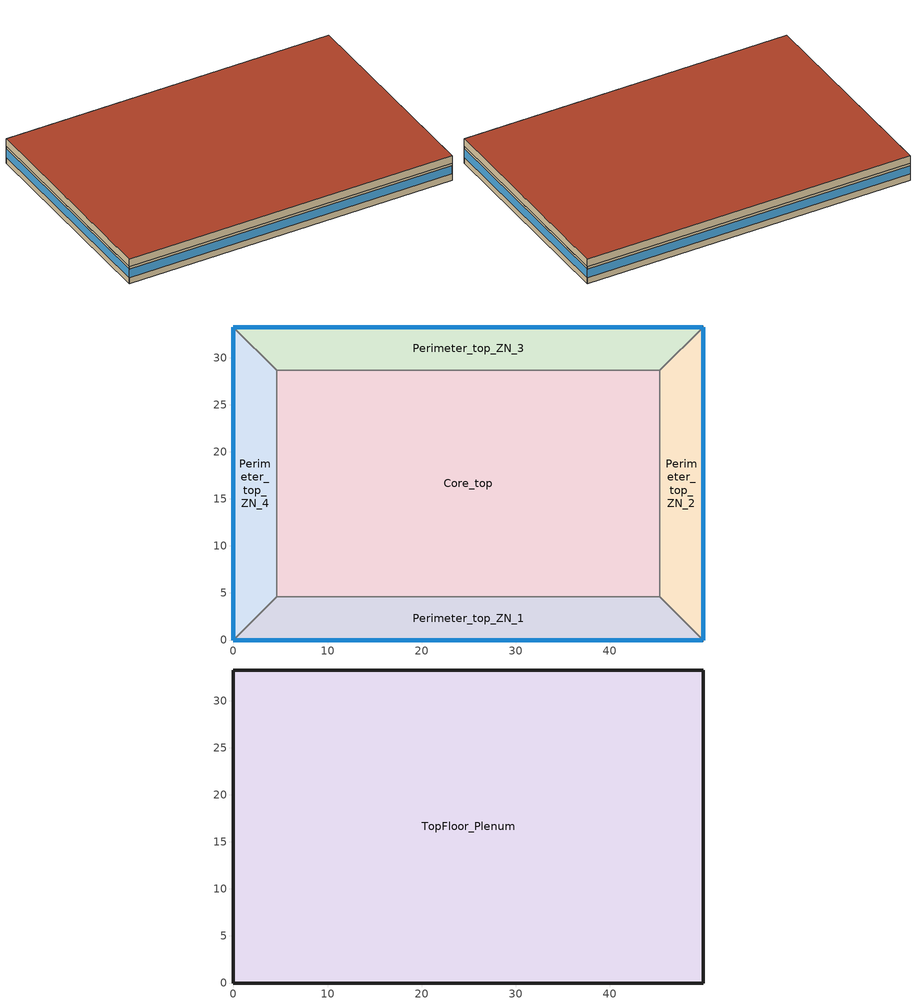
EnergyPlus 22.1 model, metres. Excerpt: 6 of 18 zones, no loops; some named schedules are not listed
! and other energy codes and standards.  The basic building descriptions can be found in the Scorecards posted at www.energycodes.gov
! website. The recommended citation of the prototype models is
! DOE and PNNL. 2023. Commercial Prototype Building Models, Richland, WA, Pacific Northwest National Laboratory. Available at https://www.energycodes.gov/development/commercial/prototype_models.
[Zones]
Perimeter_top_ZN_1
 floor to MidFloor_Plenum (int_slab_floor): 0,0 4.57,4.57 45.34,4.57 49.91,0 z7.92
 wall outside (nonres_ext_wall_top): 0,0 49.91,0 z7.92:10.67
 wall to Perimeter_top_ZN_2 (int_wall): 49.91,0 45.34,4.57 z7.92:10.67
 window (Window_U_0.504_SHGC_South_0.219): 0,0 49.91,0 z8.95:10.25
 ceiling to TopFloor_Plenum (DropCeiling): 0,0 49.91,0 45.34,4.57 4.57,4.57 z10.67
Perimeter_top_ZN_2
 floor to MidFloor_Plenum (int_slab_floor): 49.91,0 45.34,4.57 45.34,28.7 49.91,33.27 z7.92
 wall outside (nonres_ext_wall_top): 49.91,0 49.91,33.27 z7.92:10.67
 wall to Perimeter_top_ZN_3 (int_wall): 49.91,33.27 45.34,28.7 z7.92:10.67
 window (Window_U_0.504_SHGC_East_0.219): 49.91,0 49.91,33.27 z8.95:10.25
 ceiling to TopFloor_Plenum (DropCeiling): 49.91,0 49.91,33.27 45.34,28.7 45.34,4.57 z10.67
Perimeter_top_ZN_3
 floor to MidFloor_Plenum (int_slab_floor): 49.91,33.27 45.34,28.7 4.57,28.7 0,33.27 z7.92
 wall outside (nonres_ext_wall_top): 49.91,33.27 0,33.27 z7.92:10.67
 wall to Perimeter_top_ZN_4 (int_wall): 0,33.27 4.57,28.7 z7.92:10.67
 window (Window_U_0.504_SHGC_North_0.219): 49.91,33.27 0,33.27 z8.95:10.25
 ceiling to TopFloor_Plenum (DropCeiling): 49.91,33.27 0,33.27 4.57,28.7 45.34,28.7 z10.67
Perimeter_top_ZN_4
 floor to MidFloor_Plenum (int_slab_floor): 0,33.27 4.57,28.7 4.57,4.57 0,0 z7.92
 wall outside (nonres_ext_wall_top): 0,33.27 0,0 z7.92:10.67
 wall to Perimeter_top_ZN_1 (int_wall): 0,0 4.57,4.57 z7.92:10.67
 window (Window_U_0.504_SHGC_West_0.219): 0,33.27 0,0 z8.95:10.25
 ceiling to TopFloor_Plenum (DropCeiling): 0,33.27 0,0 4.57,4.57 4.57,28.7 z10.67
Core_top
 floor to MidFloor_Plenum (int_slab_floor): 45.34,28.7 45.34,4.57 4.57,4.57 4.57,28.7 z7.92
 wall to Perimeter_top_ZN_3 (int_wall): 45.34,28.7 4.57,28.7 z7.92:10.67
 wall to Perimeter_top_ZN_2 (int_wall): 45.34,4.57 45.34,28.7 z7.92:10.67
 wall to Perimeter_top_ZN_1 (int_wall): 4.57,4.57 45.34,4.57 z7.92:10.67
 wall to Perimeter_top_ZN_4 (int_wall): 4.57,28.7 4.57,4.57 z7.92:10.67
 ceiling to TopFloor_Plenum (DropCeiling): 45.34,4.57 45.34,28.7 4.57,28.7 4.57,4.57 z10.67
TopFloor_Plenum
 wall outside (nonres_ext_wall_top): 49.91,33.27 0,33.27 0,0 49.91,0 49.91,33.27 z10.67:11.89
 roof outside (nonres_roof): 49.91,0 49.91,33.27 0,33.27 0,0 z11.89
[Building]
OfficeMedium: North Axis {deg}=0; Terrain=City; Loads Convergence Tolerance Value {W}=0.04; Temperature Convergence Tolerance Value {deltaC}=0.2; Solar Distribution=FullInteriorAndExterior; Maximum Number of Warmup Days=25; Minimum Number of Warmup Days=6
[Site:Location]
Site:Location=Dubai.Intl.AP_ARE WMO=411940; Latitude {N+ S-}=25.25; Longitude {W- E+}=55.33; Time Zone Relative to GMT {GMT+/-}=4; Elevation {m}=5
[SizingPeriod:DesignDay] Day of Month=21; Dry-Bulb Temperature Range Modifier Type=DefaultMultipliers; Humidity Condition Type=Wetbulb; Barometric Pressure {Pa}=101265; Rain {Yes/No}=No; Snow on ground {Yes/No}=No; Daylight Savings Time Indicator=No
Name | Month | Day Type | Maximum Dry-Bulb Temperature {C} | Daily Dry-Bulb Temperature Range {C} | Wetbulb at Maximum Dry-Bulb {C} | Wind Speed {m/s} design conditions vs. traditional 6.71 m/s (15 mph) | Wind Direction {Degrees; N=0, S=180} | Solar Model Indicator | Clearness {0.0 to 1.1} | Wind Speed {m/s} design conditions vs. traditional 3.35 m/s (7mph) | ASHRAE Clear Sky Optical Depth for Beam Irradiance (taub) | ASHRAE Clear Sky Optical Depth for Diffuse Irradiance (taud)
Dubai.Intl.AP_ARE Ann Htg 99.6% Condns DB | 1 | WinterDesignDay | 12.7 | 0 | 12.7 | 2 | 170 | ASHRAEClearSky | 0
Dubai.Intl.AP_ARE Ann Clg .4% Condns DB=>MWB | 8 | SummerDesignDay | 42.8 | 9.7 | 23.8 |  | 80 | ASHRAETau |  | 5 | 0.786 | 1.36
[Site:WaterMainsTemperature]
Calculation Method=Correlation; Annual average outdoor air temperature {C}=27.75; Maximum difference in monthly average outdoor air temperatures {C}=16.1
[Site:GroundTemperature:FCfactorMethod]
January Ground Temperature {C}=29.5; February Ground Temperature {C}=25.5; March Ground Temperature {C}=21.1; April Ground Temperature {C}=19.2; May Ground Temperature {C}=20.8; June Ground Temperature {C}=23.1; July Ground Temperature {C}=26.5; August Ground Temperature {C}=31.4; September Ground Temperature {C}=33; October Ground Temperature {C}=35.1; November Ground Temperature {C}=35.3; December Ground Temperature {C}=32.5
[Material:NoMass]
CP02 CARPET PAD: VeryRough, 0.21648, 0.9, 0.7, 0.8
Nonres_Roof_Insulation: MediumSmooth, 4.31889, 0.9, 0.7, 0.7
Nonres_Exterior_Wall_Insulation_top: MediumSmooth, 0.394072, 0.9, 0.7, 0.7
[Construction]
InteriorFurnishings: Std Wood 6inch
DropCeiling: AC02 Acoustic Ceiling
int_wall: G01 13mm gypsum board, G01 13mm gypsum board
int_slab_floor: 100mm Normalweight concrete floor, CP02 CARPET PAD
nonres_roof: F13 Built-up roofing, Nonres_Roof_Insulation, F08 Metal surface
nonres_ext_wall_top: F07 25mm stucco, G01 16mm gypsum board, Nonres_Exterior_Wall_Insulation_top, G01 16mm gypsum board
Window_U_0.504_SHGC_East_0.219: Glazing Layer East
Window_U_0.504_SHGC_South_0.219: Glazing Layer South
Window_U_0.504_SHGC_West_0.219: Glazing Layer West
Window_U_0.504_SHGC_North_0.219: Glazing Layer North
[Material]
Name | Roughness | Thickness {m} | Conductivity {W/m-K} | Density {kg/m3} | Specific Heat {J/kg-K} | Thermal Absorptance | Solar Absorptance | Visible Absorptance | Absorptance:Thermal | Absorptance:Solar | Absorptance:Visible
Std Wood 6inch | MediumSmooth | 0.15 | 0.12 | 540 | 1210 | 0.9 | 0.7 | 0.7
AC02 Acoustic Ceiling | MediumSmooth | 0.0127 | 0.057 | 288 | 1339 | 0.9 | 0.7 | 0.2
F07 25mm stucco | Smooth | 0.0254 | 0.72 | 1856 | 840 | 0.9 | 0.7 | 0.7
F08 Metal surface | Smooth | 0.0008 | 45.28 | 7824 | 500
F13 Built-up roofing | Rough | 0.0095 | 0.16 | 1120 | 1460 |  |  |  | 0.75 | 0.45
G01 13mm gypsum board | Smooth | 0.0127 | 0.16 | 800 | 1090 |  |  |  | 0.9 | 0.7 | 0.5
G01 16mm gypsum board | MediumSmooth | 0.0159 | 0.16 | 800 | 1090
100mm Normalweight concrete floor | MediumRough | 0.1016 | 2.31 | 2322 | 832
[WindowMaterial:SimpleGlazingSystem] U-Factor {W/m2-K}=2.86184; Solar Heat Gain Coefficient=0.219; Visible Transmittance=0.2409
Glazing Layer East; Glazing Layer South; Glazing Layer West; Glazing Layer North
[Zone] Type=1; Multiplier=1; Volume {m3}=autocalculate; Floor Area {m2}=autocalculate
Name | Ceiling Height {m} | Part of Total Floor Area
TopFloor_Plenum | 1.2192 | No
Core_top; Perimeter_top_ZN_3; Perimeter_top_ZN_2; Perimeter_top_ZN_1; Perimeter_top_ZN_4 | 2.7432 | YES
[InternalMass] Construction=InteriorFurnishings
Name | Zone or ZoneList | Surface Area {m2}
Core_top_InternalMass_1 | Core_top | 1967.08
Perimeter_top_ZN_3_InternalMass_1 | Perimeter_top_ZN_3 | 414.675
Perimeter_top_ZN_2_InternalMass_1 | Perimeter_top_ZN_2 | 262.5073
Perimeter_top_ZN_1_InternalMass_1 | Perimeter_top_ZN_1 | 414.6723
Perimeter_top_ZN_4_InternalMass_1 | Perimeter_top_ZN_4 | 262.5056
[People] Number of People Schedule=BLDG_OCC_SCH_wo_SB; Number of People Calculation Method=Area/Person; Floor Area per Person {m2/person}=18.5788; Fraction Radiant=0.3; Sensible Heat Fraction=AUTOCALCULATE; Activity Level Schedule=ACTIVITY_SCH; Enable ASHRAE 55 Comfort Warnings=No; Mean Radiant Temperature Calculation Type=ZoneAveraged; Work Efficiency Schedule=WORK_EFF_SCH; Clothing Insulation Calculation Method=ClothingInsulationSchedule; Clothing Insulation Schedule=CLOTHING_SCH; Air Velocity Schedule=AIR_VELO_SCH; Thermal Comfort Model 1 Type=FANGER
Name | Zone or ZoneList or Space or SpaceList
Core_top | Core_top
Perimeter_top_ZN_3 | Perimeter_top_ZN_3
Perimeter_top_ZN_2 | Perimeter_top_ZN_2
Perimeter_top_ZN_1 | Perimeter_top_ZN_1
Perimeter_top_ZN_4 | Perimeter_top_ZN_4
[Lights] Schedule=ltg_sch_office; Design Level Calculation Method=Watts/Area; Watts per Zone Floor Area {W/m2}=6.66362; Return Air Fraction=0; Fraction Radiant=0.7; Fraction Visible=0.2; Fraction Replaceable=1; Return Air Fraction Calculated from Plenum Temperature=No
Name | Zone or ZoneList or Space or SpaceList
Core_top_Lights | Core_top
Perimeter_top_ZN_3_Lights | Perimeter_top_ZN_3
Perimeter_top_ZN_2_Lights | Perimeter_top_ZN_2
Perimeter_top_ZN_1_Lights | Perimeter_top_ZN_1
Perimeter_top_ZN_4_Lights | Perimeter_top_ZN_4
[ElectricEquipment] Schedule=BLDG_EQUIP_SCH; Design Level Calculation Method=EquipmentLevel; Fraction Latent=0; Fraction Radiant=0.5; Fraction Lost=0
Name | Zone or ZoneList or Space or SpaceList | Design Level {W}
Core_top_MiscPlug_Equip | Core_top | 7937.16
Perimeter_top_ZN_3_MiscPlug_Equip | Perimeter_top_ZN_3 | 1673.21
Perimeter_top_ZN_2_MiscPlug_Equip | Perimeter_top_ZN_2 | 1059.22
Perimeter_top_ZN_1_MiscPlug_Equip | Perimeter_top_ZN_1 | 1673.2
Perimeter_top_ZN_4_MiscPlug_Equip | Perimeter_top_ZN_4 | 1059.21
[Exterior:Lights] Control Option=AstronomicalClock
Name | Schedule | Design Level {W}
Exterior_Lights_a | Exterior_lighting_schedule_a | 563.81
Exterior_Lights_b | Exterior_lighting_schedule_b_2016 | 407.66
Exterior_Lights_c | Exterior_lighting_schedule_c_2016 | 4714.72
[Daylighting:Controls] Daylighting Method=SplitFlux; Availability Schedule=DaylightAvailSch; Lighting Control Type=Continuousoff; Minimum Input Power Fraction for Continuous or ContinuousOff Dimming Control=0.2; Minimum Light Output Fraction for Continuous or ContinuousOff Dimming Control=0.2; Number of Stepped Control Steps=3; Probability Lighting will be Reset When Needed in Manual Stepped Control=1; Maximum Allowable Discomfort Glare Index=22; Fraction of Lights Controlled by Reference Point 1=0.3835; Illuminance Setpoint at Reference Point 1 {lux}=377; Fraction of Lights Controlled by Reference Point 2=0.1395; Illuminance Setpoint at Reference Point 2 {lux}=377
Name | Zone or Space | Glare Calculation Daylighting Reference Point | Glare Calculation Azimuth Angle of View Direction Clockwise from Zone y-Axis {deg} | Daylighting Reference Point 1 | Daylighting Reference Point 2
Perimeter_top_ZN_1_DaylCtrl | Perimeter_top_ZN_1 | Perimeter_top_ZN_1_DaylRefPt1 | 180 | Perimeter_top_ZN_1_DaylRefPt1 | Perimeter_top_ZN_1_DaylRefPt2
Perimeter_top_ZN_2_DaylCtrl | Perimeter_top_ZN_2 | Perimeter_top_ZN_2_DaylRefPt1 | 90 | Perimeter_top_ZN_2_DaylRefPt1 | Perimeter_top_ZN_2_DaylRefPt2
Perimeter_top_ZN_3_DaylCtrl | Perimeter_top_ZN_3 | Perimeter_top_ZN_3_DaylRefPt1 | 0 | Perimeter_top_ZN_3_DaylRefPt1 | Perimeter_top_ZN_3_DaylRefPt2
Perimeter_top_ZN_4_DaylCtrl | Perimeter_top_ZN_4 | Perimeter_top_ZN_4_DaylRefPt1 | 270 | Perimeter_top_ZN_4_DaylRefPt1 | Perimeter_top_ZN_4_DaylRefPt2
[ZoneInfiltration:DesignFlowRate] Schedule=INFIL_SCH_PNNL; Design Flow Rate Calculation Method=Flow/ExteriorWallArea; Design Flow Rate {m3/s}=0; Flow per Exterior Surface Area {m3/s-m2}=0.000569572; Constant Term Coefficient=0; Temperature Term Coefficient=0; Velocity Term Coefficient=0.224; Velocity Squared Term Coefficient=0
Name | Zone or ZoneList
Perimeter_top_ZN_3_Infiltration | Perimeter_top_ZN_3
Perimeter_top_ZN_2_Infiltration | Perimeter_top_ZN_2
Perimeter_top_ZN_1_Infiltration | Perimeter_top_ZN_1
Perimeter_top_ZN_4_Infiltration | Perimeter_top_ZN_4
TopFloor_Plenum_Infiltration | TopFloor_Plenum
[EnergyManagementSystem:Program]
SET_Perimeter_top_ZN_3_Light_EMS_Program: SET Perimeter_top_ZN_3_LSr_IP =0.093*Perimeter_top_ZN_3_LSr/Perimeter_top_ZN_3_Area; IF (Perimeter_top_ZN_3_Occ_Sensor <= 0) && (Perimeter_top_ZN_3_LSr_IP >= 0.02); SET Perimeter_top_ZN_3_Light_Actuator = 0.02*Perimeter_top_ZN_3_Area/0.09290304; ELSE; SET Perimeter_top_ZN_3_Light_Actuator = NULL; ENDIF
SET_Perimeter_top_ZN_2_Light_EMS_Program: SET Perimeter_top_ZN_2_LSr_IP =0.093*Perimeter_top_ZN_2_LSr/Perimeter_top_ZN_2_Area; IF (Perimeter_top_ZN_2_Occ_Sensor <= 0) && (Perimeter_top_ZN_2_LSr_IP >= 0.02); SET Perimeter_top_ZN_2_Light_Actuator = 0.02*Perimeter_top_ZN_2_Area/0.09290304; ELSE; SET Perimeter_top_ZN_2_Light_Actuator = NULL; ENDIF
SET_Perimeter_top_ZN_1_Light_EMS_Program: SET Perimeter_top_ZN_1_LSr_IP =0.093*Perimeter_top_ZN_1_LSr/Perimeter_top_ZN_1_Area; IF (Perimeter_top_ZN_1_Occ_Sensor <= 0) && (Perimeter_top_ZN_1_LSr_IP >= 0.02); SET Perimeter_top_ZN_1_Light_Actuator = 0.02*Perimeter_top_ZN_1_Area/0.09290304; ELSE; SET Perimeter_top_ZN_1_Light_Actuator = NULL; ENDIF
SET_Perimeter_top_ZN_4_Light_EMS_Program: SET Perimeter_top_ZN_4_LSr_IP =0.093*Perimeter_top_ZN_4_LSr/Perimeter_top_ZN_4_Area; IF (Perimeter_top_ZN_4_Occ_Sensor <= 0) && (Perimeter_top_ZN_4_LSr_IP >= 0.02); SET Perimeter_top_ZN_4_Light_Actuator = 0.02*Perimeter_top_ZN_4_Area/0.09290304; ELSE; SET Perimeter_top_ZN_4_Light_Actuator = NULL; ENDIF
SET_Perimeter_bot_ZN_3_Light_EMS_Program: SET Perimeter_bot_ZN_3_LSr_IP =0.093*Perimeter_bot_ZN_3_LSr/Perimeter_bot_ZN_3_Area; IF (Perimeter_bot_ZN_3_Occ_Sensor <= 0) && (Perimeter_bot_ZN_3_LSr_IP >= 0.02); SET Perimeter_bot_ZN_3_Light_Actuator = 0.02*Perimeter_bot_ZN_3_Area/0.09290304; ELSE; SET Perimeter_bot_ZN_3_Light_Actuator = NULL; ENDIF
SET_Perimeter_bot_ZN_2_Light_EMS_Program: SET Perimeter_bot_ZN_2_LSr_IP =0.093*Perimeter_bot_ZN_2_LSr/Perimeter_bot_ZN_2_Area; IF (Perimeter_bot_ZN_2_Occ_Sensor <= 0) && (Perimeter_bot_ZN_2_LSr_IP >= 0.02); SET Perimeter_bot_ZN_2_Light_Actuator = 0.02*Perimeter_bot_ZN_2_Area/0.09290304; ELSE; SET Perimeter_bot_ZN_2_Light_Actuator = NULL; ENDIF
SET_Perimeter_bot_ZN_1_Light_EMS_Program: SET Perimeter_bot_ZN_1_LSr_IP =0.093*Perimeter_bot_ZN_1_LSr/Perimeter_bot_ZN_1_Area; IF (Perimeter_bot_ZN_1_Occ_Sensor <= 0) && (Perimeter_bot_ZN_1_LSr_IP >= 0.02); SET Perimeter_bot_ZN_1_Light_Actuator = 0.02*Perimeter_bot_ZN_1_Area/0.09290304; ELSE; SET Perimeter_bot_ZN_1_Light_Actuator = NULL; ENDIF
SET_Perimeter_bot_ZN_4_Light_EMS_Program: SET Perimeter_bot_ZN_4_LSr_IP =0.093*Perimeter_bot_ZN_4_LSr/Perimeter_bot_ZN_4_Area; IF (Perimeter_bot_ZN_4_Occ_Sensor <= 0) && (Perimeter_bot_ZN_4_LSr_IP >= 0.02); SET Perimeter_bot_ZN_4_Light_Actuator = 0.02*Perimeter_bot_ZN_4_Area/0.09290304; ELSE; SET Perimeter_bot_ZN_4_Light_Actuator = NULL; ENDIF
SET_Perimeter_mid_ZN_3_Light_EMS_Program: SET Perimeter_mid_ZN_3_LSr_IP =0.093*Perimeter_mid_ZN_3_LSr/Perimeter_mid_ZN_3_Area; IF (Perimeter_mid_ZN_3_Occ_Sensor <= 0) && (Perimeter_mid_ZN_3_LSr_IP >= 0.02); SET Perimeter_mid_ZN_3_Light_Actuator = 0.02*Perimeter_mid_ZN_3_Area/0.09290304; ELSE; SET Perimeter_mid_ZN_3_Light_Actuator = NULL; ENDIF
SET_Perimeter_mid_ZN_2_Light_EMS_Program: SET Perimeter_mid_ZN_2_LSr_IP =0.093*Perimeter_mid_ZN_2_LSr/Perimeter_mid_ZN_2_Area; IF (Perimeter_mid_ZN_2_Occ_Sensor <= 0) && (Perimeter_mid_ZN_2_LSr_IP >= 0.02); IF (DaylightSavings==0) && ((Hour < 7) || (Hour > 16)); SET Perimeter_mid_ZN_2_Light_Actuator = 0.02*Perimeter_mid_ZN_2_Area/0.09290304; ELSEIF (DaylightSavings==1) && ((Hour < 6) || (Hour > 15)); SET Perimeter_mid_ZN_2_Light_Actuator = 0.02*Perimeter_mid_ZN_2_Area/0.09290304; ELSE; SET Perimeter_mid_ZN_2_Light_Actuator = NULL; ENDIF; ELSE; SET Perimeter_mid_ZN_2_Light_Actuator = NULL; ENDIF
SET_Perimeter_mid_ZN_1_Light_EMS_Program: SET Perimeter_mid_ZN_1_LSr_IP =0.093*Perimeter_mid_ZN_1_LSr/Perimeter_mid_ZN_1_Area; IF (Perimeter_mid_ZN_1_Occ_Sensor <= 0) && (Perimeter_mid_ZN_1_LSr_IP >= 0.02); SET Perimeter_mid_ZN_1_Light_Actuator = 0.02*Perimeter_mid_ZN_1_Area/0.09290304; ELSE; SET Perimeter_mid_ZN_1_Light_Actuator = NULL; ENDIF
SET_Perimeter_mid_ZN_4_Light_EMS_Program: SET Perimeter_mid_ZN_4_LSr_IP =0.093*Perimeter_mid_ZN_4_LSr/Perimeter_mid_ZN_4_Area; IF (Perimeter_mid_ZN_4_Occ_Sensor <= 0) && (Perimeter_mid_ZN_4_LSr_IP >= 0.02); SET Perimeter_mid_ZN_4_Light_Actuator = 0.02*Perimeter_mid_ZN_4_Area/0.09290304; ELSE; SET Perimeter_mid_ZN_4_Light_Actuator = NULL; ENDIF
pacu_vav_bot_MAX_OA_FRAC: IF pacu_vav_bot_OA > pacu_vav_bot_OA_VRP; SET pacu_vav_bot_MAX_OA_FRAC = NULL; ELSE; IF pacu_vav_bot_SUPPLY_FLOW > 0; SET pacu_vav_bot_MAX_OA_FRAC =      0.9561 / pacu_vav_bot_SUPPLY_FLOW; ELSE; SET pacu_vav_bot_MAX_OA_FRAC = NULL; ENDIF; ENDIF
pacu_vav_mid_MAX_OA_FRAC: IF pacu_vav_mid_OA > pacu_vav_mid_OA_VRP; SET pacu_vav_mid_MAX_OA_FRAC = NULL; ELSE; IF pacu_vav_mid_SUPPLY_FLOW > 0; SET pacu_vav_mid_MAX_OA_FRAC =      0.9561 / pacu_vav_mid_SUPPLY_FLOW; ELSE; SET pacu_vav_mid_MAX_OA_FRAC = NULL; ENDIF; ENDIF
pacu_vav_top_MAX_OA_FRAC: IF pacu_vav_top_OA > pacu_vav_top_OA_VRP; SET pacu_vav_top_MAX_OA_FRAC = NULL; ELSE; IF pacu_vav_top_SUPPLY_FLOW > 0; SET pacu_vav_top_MAX_OA_FRAC =      0.9561 / pacu_vav_top_SUPPLY_FLOW; ELSE; SET pacu_vav_top_MAX_OA_FRAC = NULL; ENDIF; ENDIF
OA_BASED_OPTIMUM_START_EMS_Program: IF DaylightSavings==0 && DayOfWeek>1 && Hour==5 && OAT<23.9 && OAT>1.7; SET CLGSETP_SCH_Actuator = 26.7; SET HTGSETP_SCH_Actuator = 15.6; SET CLGSETP_SCH_w_SB_Actuator = 26.7; SET HTGSETP_SCH_w_SB_Actuator = 15.6; ELSEIF DaylightSavings==1 && DayOfWeek>1 && Hour==4 && OAT<23.9 && OAT>1.7; SET CLGSETP_SCH_Actuator = 26.7; SET HTGSETP_SCH_Actuator = 15.6; SET CLGSETP_SCH_w_SB_Actuator = 26.7; SET HTGSETP_SCH_w_SB_Actuator = 15.6; ELSE; SET CLGSETP_SCH_Actuator = NULL; SET HTGSETP_SCH_Actuator = NULL; SET CLGSETP_SCH_w_SB_Actuator = NULL; SET HTGSETP_SCH_w_SB_Actuator = NULL; ENDIF
[EnergyManagementSystem:ProgramCallingManager]
Transformer_Load_Prog_Manager: AfterPredictorAfterHVACManagers; Transformer_Load_Prog
SET_Core_bottom_Light_EMS_Program_Prog_Manager: BeginTimestepBeforePredictor; SET_Core_bottom_Light_EMS_Program
SET_Core_mid_Light_EMS_Program_Prog_Manager: BeginTimestepBeforePredictor; SET_Core_mid_Light_EMS_Program
SET_Core_top_Light_EMS_Program_Prog_Manager: BeginTimestepBeforePredictor; SET_Core_top_Light_EMS_Program
SET_Perimeter_top_ZN_3_Light_EMS_Program_Prog_Manager: BeginTimestepBeforePredictor; SET_Perimeter_top_ZN_3_Light_EMS_Program
SET_Perimeter_top_ZN_2_Light_EMS_Program_Prog_Manager: BeginTimestepBeforePredictor; SET_Perimeter_top_ZN_2_Light_EMS_Program
SET_Perimeter_top_ZN_1_Light_EMS_Program_Prog_Manager: BeginTimestepBeforePredictor; SET_Perimeter_top_ZN_1_Light_EMS_Program
SET_Perimeter_top_ZN_4_Light_EMS_Program_Prog_Manager: BeginTimestepBeforePredictor; SET_Perimeter_top_ZN_4_Light_EMS_Program
SET_Perimeter_bot_ZN_3_Light_EMS_Program_Prog_Manager: BeginTimestepBeforePredictor; SET_Perimeter_bot_ZN_3_Light_EMS_Program
SET_Perimeter_bot_ZN_2_Light_EMS_Program_Prog_Manager: BeginTimestepBeforePredictor; SET_Perimeter_bot_ZN_2_Light_EMS_Program
SET_Perimeter_bot_ZN_1_Light_EMS_Program_Prog_Manager: BeginTimestepBeforePredictor; SET_Perimeter_bot_ZN_1_Light_EMS_Program
SET_Perimeter_bot_ZN_4_Light_EMS_Program_Prog_Manager: BeginTimestepBeforePredictor; SET_Perimeter_bot_ZN_4_Light_EMS_Program
SET_Perimeter_mid_ZN_3_Light_EMS_Program_Prog_Manager: BeginTimestepBeforePredictor; SET_Perimeter_mid_ZN_3_Light_EMS_Program
SET_Perimeter_mid_ZN_2_Light_EMS_Program_Prog_Manager: BeginTimestepBeforePredictor; SET_Perimeter_mid_ZN_2_Light_EMS_Program
SET_Perimeter_mid_ZN_1_Light_EMS_Program_Prog_Manager: BeginTimestepBeforePredictor; SET_Perimeter_mid_ZN_1_Light_EMS_Program
SET_Perimeter_mid_ZN_4_Light_EMS_Program_Prog_Manager: BeginTimestepBeforePredictor; SET_Perimeter_mid_ZN_4_Light_EMS_Program
pacu_vav_bot_MAX_OA_FRAC_Prog_Manager: AfterPredictorAfterHVACManagers; pacu_vav_bot_MAX_OA_FRAC
pacu_vav_mid_MAX_OA_FRAC_Prog_Manager: AfterPredictorAfterHVACManagers; pacu_vav_mid_MAX_OA_FRAC
pacu_vav_top_MAX_OA_FRAC_Prog_Manager: AfterPredictorAfterHVACManagers; pacu_vav_top_MAX_OA_FRAC
OA_BASED_OPTIMUM_START_EMS_Program Manager: BeginTimestepBeforePredictor; OA_BASED_OPTIMUM_START_EMS_Program
[EnergyManagementSystem:OutputVariable]
Wired_LTG: EMS Variable=Wired_LTG; Type of Data in Variable=Summed; Update Frequency=ZoneTimeStep; Units=J
